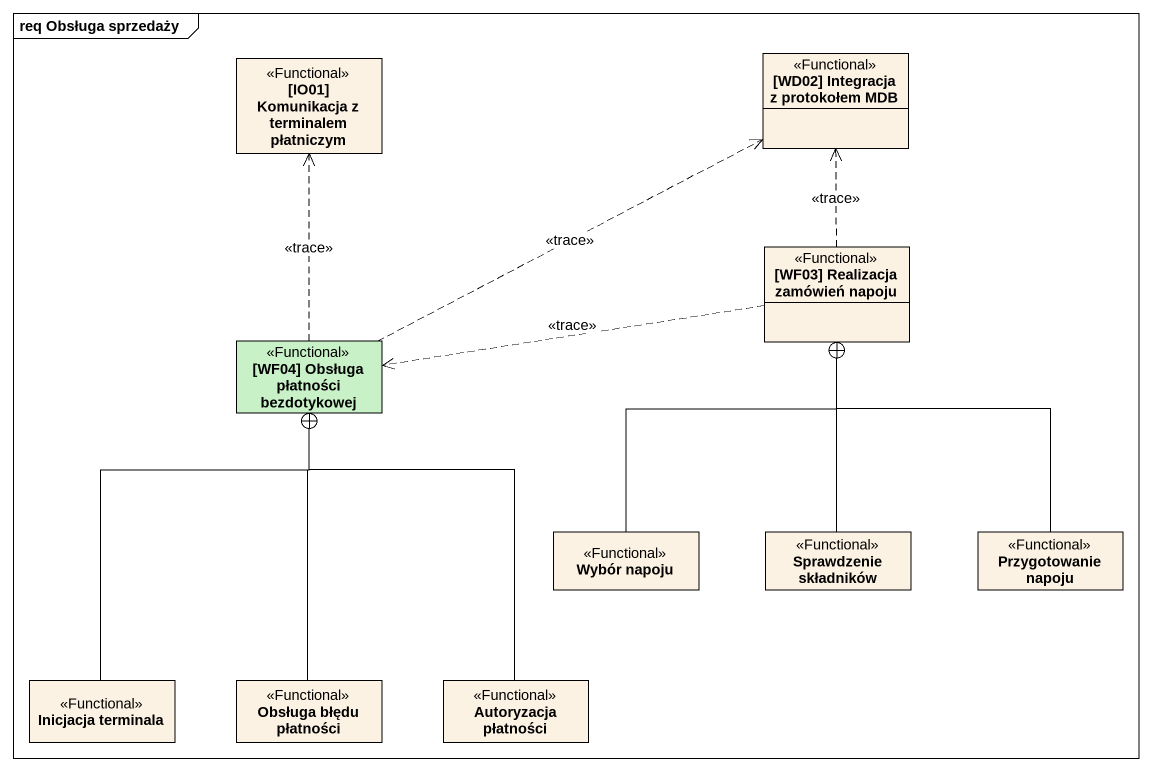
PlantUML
@startuml
mainframe req Obsługa sprzedaży
hide circle
hide empty members
class "[IO01] Komunikacja z terminalem płatniczym" as IO01_Komunikacja_z <<Functional>>
class "[WD02] Integracja z protokołem MDB" as WD02_Integracja_z <<Functional>>
class "[WF03] Realizacja zamówień napoju" as WF03_Realizacja_zamówień <<Functional>>
class "[WF04] Obsługa płatności bezdotykowej" as WF04_Obsługa_płatności <<Functional>> #C8F1C8
class "Wybór napoju" as Wybór_napoju <<Functional>>
class "Sprawdzenie składników" as Sprawdzenie_składników <<Functional>>
class "Przygotowanie napoju" as Przygotowanie_napoju <<Functional>>
class "Inicjacja terminala" as Inicjacja_terminala <<Functional>>
class "Obsługa błędu płatności" as Obsługa_błędu_płatności <<Functional>>
class "Autoryzacja płatności" as Autoryzacja_płatności <<Functional>>
WF03_Realizacja_zamówień .up.> WD02_Integracja_z : <<trace>>
WF03_Realizacja_zamówień .left.> WF04_Obsługa_płatności : <<trace>>
WF04_Obsługa_płatności .up.> IO01_Komunikacja_z : <<trace>>
WF04_Obsługa_płatności .right.> WD02_Integracja_z : <<trace>>
Wybór_napoju -up-+ WF03_Realizacja_zamówień
Sprawdzenie_składników -up-+ WF03_Realizacja_zamówień
Przygotowanie_napoju -up-+ WF03_Realizacja_zamówień
Inicjacja_terminala -up-+ WF04_Obsługa_płatności
Obsługa_błędu_płatności -up-+ WF04_Obsługa_płatności
Autoryzacja_płatności -up-+ WF04_Obsługa_płatności
@enduml
